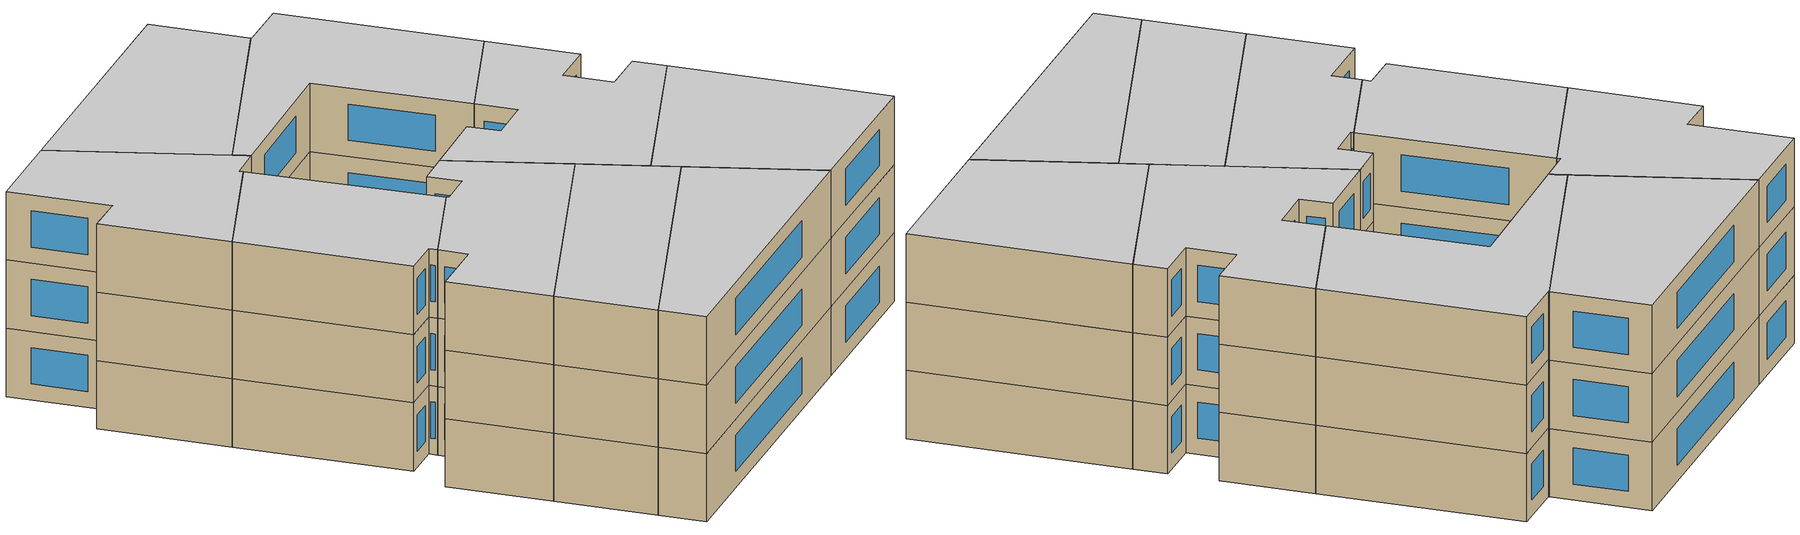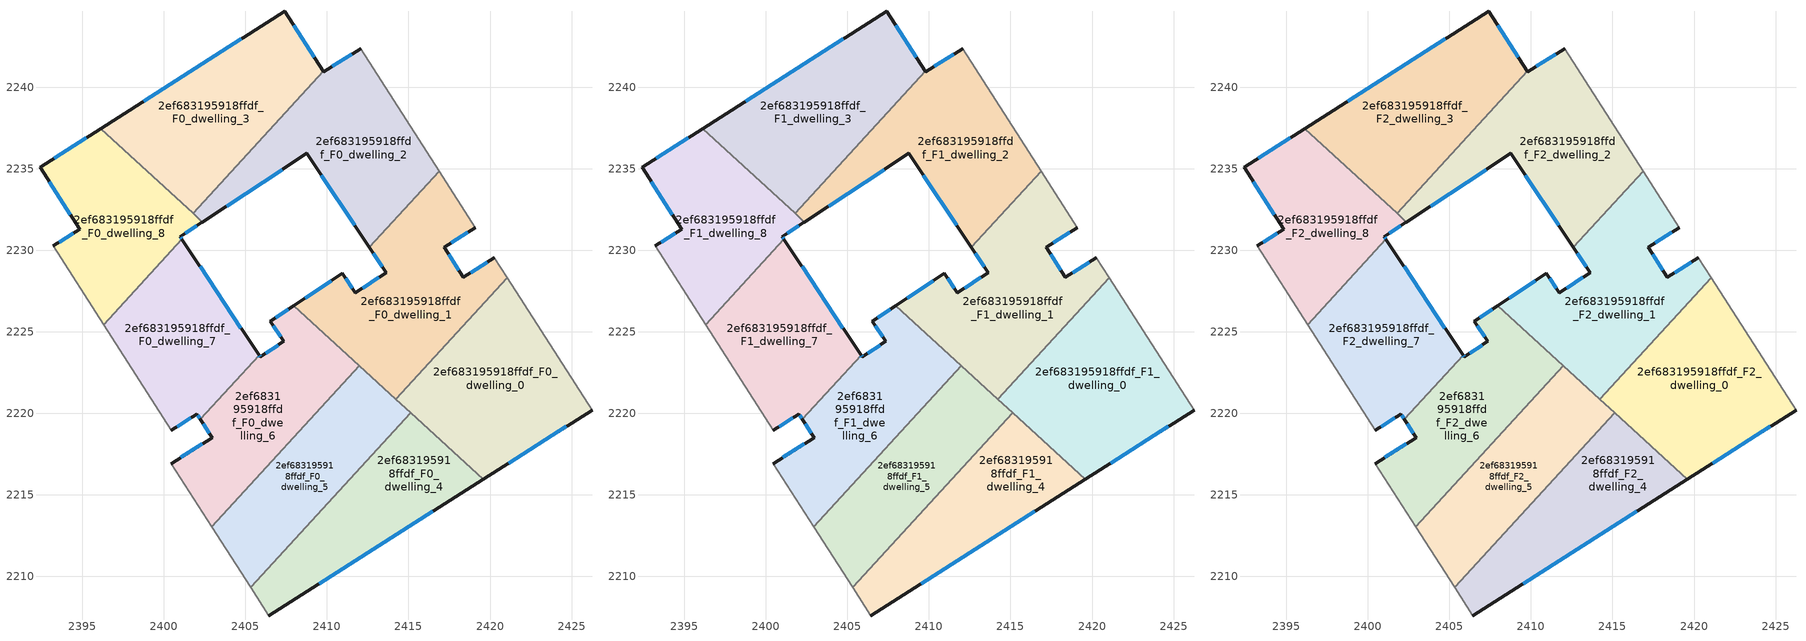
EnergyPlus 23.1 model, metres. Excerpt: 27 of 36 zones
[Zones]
2ef683195918ffdf_F0_dwelling_0
 floor ground (EU_floor_Construction): 2421.07,2228.31 2426.26,2220.2 2419.58,2215.95 2414.23,2220.86 z0
 wall outside (EU_wall_Construction): 2419.58,2215.95 2426.26,2220.2 z0:3
 wall to 2ef683195918ffdf_F0_dwelling_1 (EU_wall_Construction): 2421.07,2228.31 2414.23,2220.86 z0:3
 wall adiabatic (EU_wall_Construction): 2426.26,2220.2 2421.07,2228.31 z0:3
 wall to 2ef683195918ffdf_F0_dwelling_4 (EU_wall_Construction): 2415.14,2220.03 2419.58,2215.95 z0:3
 wall to 2ef683195918ffdf_F0_dwelling_5 (EU_wall_Construction): 2414.23,2220.86 2415.14,2220.03 z0:3
 window (EU_Window_Construction): 2421.15,2216.95 2424.69,2219.2 z0.7:2.3
2ef683195918ffdf_F0_dwelling_1
 floor ground (EU_floor_Construction): 2419.09,2231.39 2417.19,2230.18 2418.37,2228.34 2420.27,2229.55 2421.07,2228.31 2414.23,2220.86 2408.33,2226.27 2407.97,2226.61 2410.95,2228.58 2411.75,2227.38 2413.63,2228.62 2412.6,2230.17 2416.88,2234.84 z0
 wall outside (EU_wall_Construction): 2412.6,2230.17 2413.63,2228.62 2411.75,2227.38 2410.95,2228.58 2407.97,2226.61 / 2420.27,2229.55 2418.37,2228.34 2417.19,2230.18 2419.09,2231.39 z0:3
 wall to 2ef683195918ffdf_F0_dwelling_2 (EU_wall_Construction): 2416.88,2234.84 2412.6,2230.17 z0:3
 wall adiabatic (EU_wall_Construction): 2419.09,2231.39 2416.88,2234.84 / 2421.07,2228.31 2420.27,2229.55 z0:3
 wall to 2ef683195918ffdf_F0_dwelling_6 (EU_wall_Construction): 2408.33,2226.27 2411.98,2222.92 / 2407.97,2226.61 2408.32,2226.27 z0:3
 wall to 2ef683195918ffdf_F0_dwelling_5 (EU_wall_Construction): 2411.98,2222.92 2414.23,2220.86 z0:3
 window (EU_Window_Construction): 2410.25,2228.12 2408.67,2227.07 / 2411.56,2227.66 2411.14,2228.3 / 2413.19,2228.33 2412.19,2227.67 / 2412.84,2229.81 2413.38,2228.99 / 2417.64,2230.47 2418.64,2231.11 / 2418.1,2228.77 2417.47,2229.75 / 2419.83,2229.27 2418.82,2228.62 z0.7:2.3
2ef683195918ffdf_F0_dwelling_2
 floor ground (EU_floor_Construction): 2412.06,2242.37 2416.88,2234.84 2412.6,2230.17 2408.76,2235.95 2402.34,2231.71 2402.2,2231.88 2402.21,2231.88 2401.79,2232.26 2409.77,2240.97 2409.79,2240.94 z0
 wall outside (EU_wall_Construction): 2412.06,2242.37 2409.79,2240.94 2409.77,2240.97 / 2402.34,2231.71 2408.76,2235.95 2412.6,2230.17 z0:3
 wall to 2ef683195918ffdf_F0_dwelling_3 (EU_wall_Construction): 2409.77,2240.97 2401.79,2232.26 z0:3
 wall adiabatic (EU_wall_Construction): 2416.88,2234.84 2412.06,2242.37 z0:3
 wall to 2ef683195918ffdf_F0_dwelling_8 (EU_wall_Construction): 2402.2,2231.87 2402.34,2231.71 / 2401.79,2232.26 2402.21,2231.88 2402.2,2231.88 z0:3
 window (EU_Window_Construction): 2411.53,2242.04 2410.33,2241.28 / 2409.66,2234.59 2411.7,2231.53 / 2403.84,2232.71 2407.25,2234.96 z0.7:2.3
2ef683195918ffdf_F0_dwelling_3
 floor ground (EU_floor_Construction): 2407.41,2244.66 2409.77,2240.97 2401.79,2232.26 2396.11,2237.47 z0
 wall outside (EU_wall_Construction): 2409.77,2240.97 2407.41,2244.66 2396.11,2237.47 z0:3
 wall to 2ef683195918ffdf_F0_dwelling_8 (EU_wall_Construction): 2396.11,2237.47 2401.79,2232.27 z0:3
 window (EU_Window_Construction): 2404.76,2242.97 2398.77,2239.16 / 2409.22,2241.84 2407.96,2243.79 z0.7:2.3
2ef683195918ffdf_F0_dwelling_4
 floor ground (EU_floor_Construction): 2419.58,2215.95 2406.43,2207.59 2405.32,2209.32 2415.14,2220.03 z0
 wall outside (EU_wall_Construction): 2406.43,2207.59 2419.58,2215.95 z0:3
 wall adiabatic (EU_wall_Construction): 2405.32,2209.32 2406.43,2207.59 z0:3
 wall to 2ef683195918ffdf_F0_dwelling_5 (EU_wall_Construction): 2415.14,2220.03 2405.32,2209.32 z0:3
 window (EU_Window_Construction): 2409.52,2209.55 2416.5,2213.99 z0.7:2.3
2ef683195918ffdf_F0_dwelling_5
 floor ground (EU_floor_Construction): 2415.14,2220.03 2405.32,2209.32 2402.93,2213.05 2411.98,2222.92 z0
 wall adiabatic (EU_wall_Construction): 2402.93,2213.05 2405.32,2209.32 z0:3
 wall to 2ef683195918ffdf_F0_dwelling_6 (EU_wall_Construction): 2411.98,2222.92 2402.93,2213.05 z0:3
2ef683195918ffdf_F0_dwelling_6
 floor ground (EU_floor_Construction): 2411.98,2222.92 2402.93,2213.05 2400.45,2216.92 2402.95,2218.51 2402.23,2219.63 2405.84,2223.56 2405.9,2223.46 2407.34,2224.41 2406.52,2225.65 2407.96,2226.61 z0
 wall outside (EU_wall_Construction): 2407.96,2226.61 2406.52,2225.65 2407.34,2224.41 2405.9,2223.46 2405.84,2223.56 / 2402.23,2219.63 2402.95,2218.51 2400.45,2216.92 z0:3
 wall adiabatic (EU_wall_Construction): 2400.45,2216.92 2402.93,2213.05 z0:3
 wall to 2ef683195918ffdf_F0_dwelling_7 (EU_wall_Construction): 2405.84,2223.56 2402.23,2219.63 z0:3
 window (EU_Window_Construction): 2405.89,2223.48 2405.85,2223.53 / 2407,2224.19 2406.24,2223.68 / 2406.72,2225.36 2407.15,2224.7 / 2407.63,2226.38 2406.86,2225.88 / 2402.36,2218.14 2401.04,2217.29 / 2402.4,2219.37 2402.78,2218.78 z0.7:2.3
2ef683195918ffdf_F0_dwelling_7
 floor ground (EU_floor_Construction): 2401.1,2230.68 2405.84,2223.56 2402.23,2219.63 2402.03,2219.95 2400.45,2218.95 2396.29,2225.44 z0
 wall outside (EU_wall_Construction): 2405.84,2223.56 2401.1,2230.68 / 2400.45,2218.95 2402.03,2219.95 2402.23,2219.63 z0:3
 wall to 2ef683195918ffdf_F0_dwelling_8 (EU_wall_Construction): 2401.1,2230.68 2396.29,2225.44 z0:3
 wall adiabatic (EU_wall_Construction): 2396.29,2225.44 2400.45,2218.95 z0:3
 window (EU_Window_Construction): 2404.72,2225.23 2402.21,2229.01 / 2402.07,2219.87 2402.18,2219.7 / 2400.82,2219.19 2401.66,2219.72 z0.7:2.3
2ef683195918ffdf_F0_dwelling_8
 floor ground (EU_floor_Construction): 2402.21,2231.88 2402.2,2231.87 2402.33,2231.71 2401,2230.83 2401.1,2230.68 2396.29,2225.44 2393.2,2230.26 2394.83,2231.29 2392.4,2235.1 2396.11,2237.47 z0
 wall outside (EU_wall_Construction): 2401.1,2230.68 2401,2230.83 2402.33,2231.71 / 2396.11,2237.47 2392.4,2235.1 2394.83,2231.29 2393.2,2230.26 z0:3
 wall adiabatic (EU_wall_Construction): 2393.2,2230.26 2396.29,2225.44 z0:3
 window (EU_Window_Construction): 2401.31,2231.03 2402.02,2231.5 / 2401.08,2230.71 2401.02,2230.79 / 2394.45,2231.05 2393.58,2230.51 / 2392.97,2234.2 2394.26,2232.19 / 2395.24,2236.91 2393.27,2235.66 z0.7:2.3
2ef683195918ffdf_F1_dwelling_0
 floor to 2ef683195918ffdf_F0_dwelling_0 (EU_floor_Construction): 2421.07,2228.31 2426.26,2220.2 2419.58,2215.95 2414.23,2220.86 z3
 wall outside (EU_wall_Construction): 2419.58,2215.95 2426.26,2220.2 z3:6
 wall to 2ef683195918ffdf_F1_dwelling_1 (EU_wall_Construction): 2421.07,2228.31 2414.23,2220.86 z3:6
 wall adiabatic (EU_wall_Construction): 2426.26,2220.2 2421.07,2228.31 z3:6
 wall to 2ef683195918ffdf_F1_dwelling_4 (EU_wall_Construction): 2415.14,2220.03 2419.58,2215.95 z3:6
 wall to 2ef683195918ffdf_F1_dwelling_5 (EU_wall_Construction): 2414.23,2220.86 2415.14,2220.03 z3:6
 window (EU_Window_Construction): 2421.15,2216.95 2424.69,2219.2 z3.7:5.3
2ef683195918ffdf_F1_dwelling_1
 floor to 2ef683195918ffdf_F0_dwelling_1 (EU_floor_Construction): 2419.09,2231.39 2417.19,2230.18 2418.37,2228.34 2420.27,2229.55 2421.07,2228.31 2414.23,2220.86 2408.32,2226.27 2407.97,2226.61 2410.95,2228.58 2411.75,2227.38 2413.63,2228.62 2412.6,2230.17 2416.88,2234.84 z3
 wall outside (EU_wall_Construction): 2412.6,2230.17 2413.63,2228.62 2411.75,2227.38 2410.95,2228.58 2407.97,2226.61 / 2420.27,2229.55 2418.37,2228.34 2417.19,2230.18 2419.09,2231.39 z3:6
 wall to 2ef683195918ffdf_F1_dwelling_2 (EU_wall_Construction): 2416.88,2234.84 2412.6,2230.17 z3:6
 wall adiabatic (EU_wall_Construction): 2419.09,2231.39 2416.88,2234.84 / 2421.07,2228.31 2420.27,2229.55 z3:6
 wall to 2ef683195918ffdf_F1_dwelling_6 (EU_wall_Construction): 2408.33,2226.27 2411.98,2222.92 / 2407.97,2226.61 2408.32,2226.27 z3:6
 wall to 2ef683195918ffdf_F1_dwelling_5 (EU_wall_Construction): 2411.98,2222.92 2414.23,2220.86 z3:6
 window (EU_Window_Construction): 2410.25,2228.12 2408.67,2227.07 / 2411.56,2227.66 2411.14,2228.3 / 2413.19,2228.33 2412.19,2227.67 / 2412.84,2229.81 2413.38,2228.99 / 2417.64,2230.47 2418.64,2231.11 / 2418.1,2228.77 2417.47,2229.75 / 2419.83,2229.27 2418.82,2228.62 z3.7:5.3
2ef683195918ffdf_F1_dwelling_2
 floor to 2ef683195918ffdf_F0_dwelling_2 (EU_floor_Construction): 2412.06,2242.37 2416.88,2234.84 2412.6,2230.17 2408.76,2235.95 2402.34,2231.71 2402.2,2231.88 2402.21,2231.88 2401.79,2232.26 2409.77,2240.97 2409.79,2240.94 z3
 wall outside (EU_wall_Construction): 2412.06,2242.37 2409.79,2240.94 2409.77,2240.97 / 2402.34,2231.71 2408.76,2235.95 2412.6,2230.17 z3:6
 wall to 2ef683195918ffdf_F1_dwelling_3 (EU_wall_Construction): 2409.77,2240.97 2401.79,2232.26 z3:6
 wall adiabatic (EU_wall_Construction): 2416.88,2234.84 2412.06,2242.37 z3:6
 wall to 2ef683195918ffdf_F1_dwelling_8 (EU_wall_Construction): 2402.2,2231.87 2402.34,2231.71 / 2401.79,2232.26 2402.21,2231.88 2402.2,2231.88 z3:6
 window (EU_Window_Construction): 2411.53,2242.04 2410.33,2241.28 / 2409.66,2234.59 2411.7,2231.53 / 2403.84,2232.71 2407.25,2234.96 z3.7:5.3
2ef683195918ffdf_F1_dwelling_3
 floor to 2ef683195918ffdf_F0_dwelling_3 (EU_floor_Construction): 2407.41,2244.66 2409.77,2240.97 2401.79,2232.26 2396.11,2237.47 z3
 wall outside (EU_wall_Construction): 2409.77,2240.97 2407.41,2244.66 2396.11,2237.47 z3:6
 wall to 2ef683195918ffdf_F1_dwelling_8 (EU_wall_Construction): 2396.11,2237.47 2401.79,2232.27 z3:6
 window (EU_Window_Construction): 2404.76,2242.97 2398.77,2239.16 / 2409.22,2241.84 2407.96,2243.79 z3.7:5.3
2ef683195918ffdf_F1_dwelling_4
 floor to 2ef683195918ffdf_F0_dwelling_4 (EU_floor_Construction): 2419.58,2215.95 2406.43,2207.59 2405.32,2209.32 2415.14,2220.03 z3
 wall outside (EU_wall_Construction): 2406.43,2207.59 2419.58,2215.95 z3:6
 wall adiabatic (EU_wall_Construction): 2405.32,2209.32 2406.43,2207.59 z3:6
 wall to 2ef683195918ffdf_F1_dwelling_5 (EU_wall_Construction): 2415.14,2220.03 2405.32,2209.32 z3:6
 window (EU_Window_Construction): 2409.52,2209.55 2416.5,2213.99 z3.7:5.3
2ef683195918ffdf_F1_dwelling_5
 floor to 2ef683195918ffdf_F0_dwelling_5 (EU_floor_Construction): 2415.14,2220.03 2405.32,2209.32 2402.93,2213.05 2411.98,2222.92 z3
 wall adiabatic (EU_wall_Construction): 2402.93,2213.05 2405.32,2209.32 z3:6
 wall to 2ef683195918ffdf_F1_dwelling_6 (EU_wall_Construction): 2411.98,2222.92 2402.93,2213.05 z3:6
2ef683195918ffdf_F1_dwelling_6
 floor to 2ef683195918ffdf_F0_dwelling_6 (EU_floor_Construction): 2411.98,2222.92 2402.93,2213.05 2400.45,2216.92 2402.95,2218.51 2402.23,2219.63 2405.84,2223.56 2405.9,2223.46 2407.34,2224.41 2406.52,2225.65 2407.96,2226.61 z3
 wall outside (EU_wall_Construction): 2407.96,2226.61 2406.52,2225.65 2407.34,2224.41 2405.9,2223.46 2405.84,2223.56 / 2402.23,2219.63 2402.95,2218.51 2400.45,2216.92 z3:6
 wall adiabatic (EU_wall_Construction): 2400.45,2216.92 2402.93,2213.05 z3:6
 wall to 2ef683195918ffdf_F1_dwelling_7 (EU_wall_Construction): 2405.84,2223.56 2402.23,2219.63 z3:6
 window (EU_Window_Construction): 2405.89,2223.48 2405.85,2223.53 / 2407,2224.19 2406.24,2223.68 / 2406.72,2225.36 2407.15,2224.7 / 2407.63,2226.38 2406.86,2225.88 / 2402.36,2218.14 2401.04,2217.29 / 2402.4,2219.37 2402.78,2218.78 z3.7:5.3
2ef683195918ffdf_F1_dwelling_7
 floor to 2ef683195918ffdf_F0_dwelling_7 (EU_floor_Construction): 2401.1,2230.68 2405.84,2223.56 2402.23,2219.63 2402.03,2219.95 2400.45,2218.95 2396.29,2225.44 z3
 wall outside (EU_wall_Construction): 2405.84,2223.56 2401.1,2230.68 / 2400.45,2218.95 2402.03,2219.95 2402.23,2219.63 z3:6
 wall to 2ef683195918ffdf_F1_dwelling_8 (EU_wall_Construction): 2401.1,2230.68 2396.29,2225.44 z3:6
 wall adiabatic (EU_wall_Construction): 2396.29,2225.44 2400.45,2218.95 z3:6
 window (EU_Window_Construction): 2404.72,2225.23 2402.21,2229.01 / 2402.07,2219.87 2402.18,2219.7 / 2400.82,2219.19 2401.66,2219.72 z3.7:5.3
2ef683195918ffdf_F1_dwelling_8
 floor to 2ef683195918ffdf_F0_dwelling_8 (EU_floor_Construction): 2402.21,2231.88 2402.2,2231.87 2402.33,2231.71 2401,2230.83 2401.1,2230.68 2396.29,2225.44 2393.2,2230.26 2394.83,2231.29 2392.4,2235.1 2396.11,2237.47 z3
 wall outside (EU_wall_Construction): 2401.1,2230.68 2401,2230.83 2402.33,2231.71 / 2396.11,2237.47 2392.4,2235.1 2394.83,2231.29 2393.2,2230.26 z3:6
 wall adiabatic (EU_wall_Construction): 2393.2,2230.26 2396.29,2225.44 z3:6
 window (EU_Window_Construction): 2401.31,2231.03 2402.02,2231.5 / 2401.08,2230.71 2401.02,2230.79 / 2394.45,2231.05 2393.58,2230.51 / 2392.97,2234.2 2394.26,2232.19 / 2395.24,2236.91 2393.27,2235.66 z3.7:5.3
2ef683195918ffdf_F2_dwelling_0
 floor to 2ef683195918ffdf_F1_dwelling_0 (EU_floor_Construction): 2421.07,2228.31 2426.26,2220.2 2419.58,2215.95 2414.23,2220.86 z6
 wall outside (EU_wall_Construction): 2419.58,2215.95 2426.26,2220.2 z6:9
 wall to 2ef683195918ffdf_F2_dwelling_1 (EU_wall_Construction): 2421.07,2228.31 2414.23,2220.86 z6:9
 wall adiabatic (EU_wall_Construction): 2426.26,2220.2 2421.07,2228.31 z6:9
 wall to 2ef683195918ffdf_F2_dwelling_4 (EU_wall_Construction): 2415.14,2220.03 2419.58,2215.95 z6:9
 wall to 2ef683195918ffdf_F2_dwelling_5 (EU_wall_Construction): 2414.23,2220.86 2415.14,2220.03 z6:9
 window (EU_Window_Construction): 2421.15,2216.95 2424.69,2219.2 z6.7:8.3
 ceiling to 2ef683195918ffdf_F3_dwelling_0 (EU_floor_Construction): 2426.26,2220.2 2421.07,2228.31 2414.23,2220.86 2419.58,2215.95 z9
2ef683195918ffdf_F2_dwelling_1
 floor to 2ef683195918ffdf_F1_dwelling_1 (EU_floor_Construction): 2419.09,2231.39 2417.19,2230.18 2418.37,2228.34 2420.27,2229.55 2421.07,2228.31 2414.23,2220.86 2408.32,2226.27 2407.97,2226.61 2410.95,2228.58 2411.75,2227.38 2413.63,2228.62 2412.6,2230.17 2416.88,2234.84 z6
 wall outside (EU_wall_Construction): 2412.6,2230.17 2413.63,2228.62 2411.75,2227.38 2410.95,2228.58 2407.97,2226.61 / 2420.27,2229.55 2418.37,2228.34 2417.19,2230.18 2419.09,2231.39 z6:9
 wall to 2ef683195918ffdf_F2_dwelling_2 (EU_wall_Construction): 2416.88,2234.84 2412.6,2230.17 z6:9
 wall adiabatic (EU_wall_Construction): 2419.09,2231.39 2416.88,2234.84 / 2421.07,2228.31 2420.27,2229.55 z6:9
 wall to 2ef683195918ffdf_F2_dwelling_6 (EU_wall_Construction): 2408.33,2226.27 2411.98,2222.92 / 2407.97,2226.61 2408.32,2226.27 z6:9
 wall to 2ef683195918ffdf_F2_dwelling_5 (EU_wall_Construction): 2411.98,2222.92 2414.23,2220.86 z6:9
 window (EU_Window_Construction): 2410.25,2228.12 2408.67,2227.07 / 2411.56,2227.66 2411.14,2228.3 / 2413.19,2228.33 2412.19,2227.67 / 2412.84,2229.81 2413.38,2228.99 / 2417.64,2230.47 2418.64,2231.11 / 2418.1,2228.77 2417.47,2229.75 / 2419.83,2229.27 2418.82,2228.62 z6.7:8.3
 ceiling to 2ef683195918ffdf_F3_dwelling_1 (EU_floor_Construction): 2414.23,2220.86 2421.07,2228.31 2420.27,2229.55 2418.37,2228.34 2417.19,2230.18 2419.09,2231.39 2416.88,2234.84 2412.6,2230.17 2413.63,2228.62 2411.75,2227.38 2410.95,2228.58 2407.97,2226.61 2408.32,2226.27 z9
2ef683195918ffdf_F2_dwelling_2
 floor to 2ef683195918ffdf_F1_dwelling_2 (EU_floor_Construction): 2412.06,2242.37 2416.88,2234.84 2412.6,2230.17 2408.76,2235.95 2402.34,2231.71 2402.2,2231.88 2402.21,2231.88 2401.79,2232.26 2409.77,2240.97 2409.79,2240.94 z6
 wall outside (EU_wall_Construction): 2412.06,2242.37 2409.79,2240.94 2409.77,2240.97 / 2402.34,2231.71 2408.76,2235.95 2412.6,2230.17 z6:9
 wall to 2ef683195918ffdf_F2_dwelling_3 (EU_wall_Construction): 2409.77,2240.97 2401.79,2232.26 z6:9
 wall adiabatic (EU_wall_Construction): 2416.88,2234.84 2412.06,2242.37 z6:9
 wall to 2ef683195918ffdf_F2_dwelling_8 (EU_wall_Construction): 2402.2,2231.87 2402.34,2231.71 / 2401.79,2232.26 2402.21,2231.88 2402.2,2231.88 z6:9
 window (EU_Window_Construction): 2411.53,2242.04 2410.33,2241.28 / 2409.66,2234.59 2411.7,2231.53 / 2403.84,2232.71 2407.25,2234.96 z6.7:8.3
 ceiling to 2ef683195918ffdf_F3_dwelling_2 (EU_floor_Construction): 2412.6,2230.17 2416.88,2234.84 2412.06,2242.37 2409.79,2240.94 2409.77,2240.97 2401.79,2232.26 2402.21,2231.88 2402.2,2231.88 2402.34,2231.71 2408.76,2235.95 z9
2ef683195918ffdf_F2_dwelling_3
 floor to 2ef683195918ffdf_F1_dwelling_3 (EU_floor_Construction): 2407.41,2244.66 2409.77,2240.97 2401.79,2232.26 2396.11,2237.47 z6
 wall outside (EU_wall_Construction): 2409.77,2240.97 2407.41,2244.66 2396.11,2237.47 z6:9
 wall to 2ef683195918ffdf_F2_dwelling_8 (EU_wall_Construction): 2396.11,2237.47 2401.79,2232.27 z6:9
 window (EU_Window_Construction): 2404.76,2242.97 2398.77,2239.16 / 2409.22,2241.84 2407.96,2243.79 z6.7:8.3
 ceiling to 2ef683195918ffdf_F3_dwelling_3 (EU_floor_Construction): 2401.79,2232.26 2409.77,2240.97 2407.41,2244.66 2396.11,2237.47 z9
2ef683195918ffdf_F2_dwelling_4
 floor to 2ef683195918ffdf_F1_dwelling_4 (EU_floor_Construction): 2419.58,2215.95 2406.43,2207.59 2405.32,2209.32 2415.14,2220.03 z6
 wall outside (EU_wall_Construction): 2406.43,2207.59 2419.58,2215.95 z6:9
 wall adiabatic (EU_wall_Construction): 2405.32,2209.32 2406.43,2207.59 z6:9
 wall to 2ef683195918ffdf_F2_dwelling_5 (EU_wall_Construction): 2415.14,2220.03 2405.32,2209.32 z6:9
 window (EU_Window_Construction): 2409.52,2209.55 2416.5,2213.99 z6.7:8.3
 ceiling to 2ef683195918ffdf_F3_dwelling_4 (EU_floor_Construction): 2419.58,2215.95 2415.14,2220.03 2405.32,2209.32 2406.43,2207.59 z9
2ef683195918ffdf_F2_dwelling_5
 floor to 2ef683195918ffdf_F1_dwelling_5 (EU_floor_Construction): 2415.14,2220.03 2405.32,2209.32 2402.93,2213.05 2411.98,2222.92 z6
 wall adiabatic (EU_wall_Construction): 2402.93,2213.05 2405.32,2209.32 z6:9
 wall to 2ef683195918ffdf_F2_dwelling_6 (EU_wall_Construction): 2411.98,2222.92 2402.93,2213.05 z6:9
 ceiling to 2ef683195918ffdf_F3_dwelling_5 (EU_floor_Construction): 2405.32,2209.32 2415.14,2220.03 2411.98,2222.92 2402.93,2213.05 z9
2ef683195918ffdf_F2_dwelling_6
 floor to 2ef683195918ffdf_F1_dwelling_6 (EU_floor_Construction): 2411.98,2222.92 2402.93,2213.05 2400.45,2216.92 2402.95,2218.51 2402.23,2219.63 2405.84,2223.56 2405.9,2223.46 2407.34,2224.41 2406.52,2225.65 2407.96,2226.61 z6
 wall outside (EU_wall_Construction): 2407.96,2226.61 2406.52,2225.65 2407.34,2224.41 2405.9,2223.46 2405.84,2223.56 / 2402.23,2219.63 2402.95,2218.51 2400.45,2216.92 z6:9
 wall adiabatic (EU_wall_Construction): 2400.45,2216.92 2402.93,2213.05 z6:9
 wall to 2ef683195918ffdf_F2_dwelling_7 (EU_wall_Construction): 2405.84,2223.56 2402.23,2219.63 z6:9
 window (EU_Window_Construction): 2405.89,2223.48 2405.85,2223.53 / 2407,2224.19 2406.24,2223.68 / 2406.72,2225.36 2407.15,2224.7 / 2407.63,2226.38 2406.86,2225.88 / 2402.36,2218.14 2401.04,2217.29 / 2402.4,2219.37 2402.78,2218.78 z6.7:8.3
 ceiling to 2ef683195918ffdf_F3_dwelling_6 (EU_floor_Construction): 2402.93,2213.05 2411.98,2222.92 2407.96,2226.61 2406.52,2225.65 2407.34,2224.41 2405.9,2223.46 2405.84,2223.56 2402.23,2219.63 2402.95,2218.51 2400.45,2216.92 z9
2ef683195918ffdf_F2_dwelling_7
 floor to 2ef683195918ffdf_F1_dwelling_7 (EU_floor_Construction): 2401.1,2230.68 2405.84,2223.56 2402.23,2219.63 2402.03,2219.95 2400.45,2218.95 2396.29,2225.44 z6
 wall outside (EU_wall_Construction): 2405.84,2223.56 2401.1,2230.68 / 2400.45,2218.95 2402.03,2219.95 2402.23,2219.63 z6:9
 wall to 2ef683195918ffdf_F2_dwelling_8 (EU_wall_Construction): 2401.1,2230.68 2396.29,2225.44 z6:9
 wall adiabatic (EU_wall_Construction): 2396.29,2225.44 2400.45,2218.95 z6:9
 window (EU_Window_Construction): 2404.72,2225.23 2402.21,2229.01 / 2402.07,2219.87 2402.18,2219.7 / 2400.82,2219.19 2401.66,2219.72 z6.7:8.3
 ceiling to 2ef683195918ffdf_F3_dwelling_7 (EU_floor_Construction): 2402.23,2219.63 2405.84,2223.56 2401.1,2230.68 2396.29,2225.44 2400.45,2218.95 2402.03,2219.95 z9
2ef683195918ffdf_F2_dwelling_8
 floor to 2ef683195918ffdf_F1_dwelling_8 (EU_floor_Construction): 2402.21,2231.88 2402.2,2231.87 2402.33,2231.71 2401,2230.83 2401.1,2230.68 2396.29,2225.44 2393.2,2230.26 2394.83,2231.29 2392.4,2235.1 2396.11,2237.47 z6
 wall outside (EU_wall_Construction): 2401.1,2230.68 2401,2230.83 2402.33,2231.71 / 2396.11,2237.47 2392.4,2235.1 2394.83,2231.29 2393.2,2230.26 z6:9
 wall adiabatic (EU_wall_Construction): 2393.2,2230.26 2396.29,2225.44 z6:9
 window (EU_Window_Construction): 2401.31,2231.03 2402.02,2231.5 / 2401.08,2230.71 2401.02,2230.79 / 2394.45,2231.05 2393.58,2230.51 / 2392.97,2234.2 2394.26,2232.19 / 2395.24,2236.91 2393.27,2235.66 z6.7:8.3
 ceiling to 2ef683195918ffdf_F3_dwelling_8 (EU_floor_Construction): 2401.1,2230.68 2401,2230.83 2402.33,2231.71 2402.2,2231.87 2402.21,2231.88 2396.11,2237.47 2392.4,2235.1 2394.83,2231.29 2393.2,2230.26 2396.29,2225.44 z9
[Building]
EU S2 Campaign: North Axis=0; Terrain=City; Solar Distribution=FullExterior
[Site:Location]
Budapest.Ferenc.Liszt.Intl.AP: Latitude=47.437; Longitude=19.256; Time Zone=1; Elevation=185
[SizingPeriod:WeatherFileDays]
AnnualSizingPeriod: Begin Month=1; Begin Day of Month=1; End Month=12; End Day of Month=31; Day of Week for Start Day=Monday; Use Weather File Daylight Saving Period=No; Use Weather File Rain and Snow Indicators=No
[MATERIAL]
EU_InternalMass_Material: Roughness=MediumRough; Thickness=0.1; Conductivity=1; Density=1800; Specific Heat=900; Thermal Absorptance=0.9; Solar Absorptance=0.7; Visible Absorptance=0.7
[MATERIAL:NOMASS] Roughness=MediumRough; Thermal Absorptance=0.9; Solar Absorptance=0.7; Visible Absorptance=0.7
Name | Thermal Resistance
EU_wall_NoMass | 0.832559
EU_floor_NoMass | 0.872794
[WINDOWMATERIAL:SIMPLEGLAZINGSYSTEM]
EU_Window_SimpleGlazing: UFactor=2.79869; Solar Heat Gain Coefficient=0.75; Visible Transmittance=0.75
[CONSTRUCTION]
EU_wall_Construction: EU_wall_NoMass
EU_floor_Construction: EU_floor_NoMass
EU_Window_Construction: EU_Window_SimpleGlazing
EU_InternalMass_Construction: EU_InternalMass_Material
[ZONE] Type=1; Multiplier=1; Ceiling Height=autocalculate; Floor Area=autocalculate; Part of Total Floor Area=Yes
Name | Volume
2ef683195918ffdf_F0_dwelling_0; 2ef683195918ffdf_F1_dwelling_0; 2ef683195918ffdf_F2_dwelling_0 | 224.361
2ef683195918ffdf_F0_dwelling_1 | 230.327
2ef683195918ffdf_F1_dwelling_1; 2ef683195918ffdf_F2_dwelling_1 | 230.333
2ef683195918ffdf_F0_dwelling_2; 2ef683195918ffdf_F1_dwelling_2; 2ef683195918ffdf_F2_dwelling_2 | 218.388
2ef683195918ffdf_F0_dwelling_3; 2ef683195918ffdf_F1_dwelling_3; 2ef683195918ffdf_F2_dwelling_3 | 224.369
2ef683195918ffdf_F0_dwelling_4; 2ef683195918ffdf_F1_dwelling_4; 2ef683195918ffdf_F2_dwelling_4 | 179.471
2ef683195918ffdf_F0_dwelling_5; 2ef683195918ffdf_F1_dwelling_5; 2ef683195918ffdf_F2_dwelling_5 | 179.494
2ef683195918ffdf_F0_dwelling_6; 2ef683195918ffdf_F1_dwelling_6; 2ef683195918ffdf_F2_dwelling_6 | 183.298
2ef683195918ffdf_F0_dwelling_7; 2ef683195918ffdf_F1_dwelling_7; 2ef683195918ffdf_F2_dwelling_7 | 175.377
2ef683195918ffdf_F0_dwelling_8; 2ef683195918ffdf_F1_dwelling_8; 2ef683195918ffdf_F2_dwelling_8 | 179.764
[INTERNALMASS] Construction=EU_InternalMass_Construction
Name | Zone or ZoneList | Surface Area
2ef683195918ffdf_F0_dwelling_0_EU_InternalMass | 2ef683195918ffdf_F0_dwelling_0 | 74.7868
2ef683195918ffdf_F0_dwelling_1_EU_InternalMass | 2ef683195918ffdf_F0_dwelling_1 | 76.778
2ef683195918ffdf_F0_dwelling_2_EU_InternalMass | 2ef683195918ffdf_F0_dwelling_2 | 72.8017
2ef683195918ffdf_F0_dwelling_3_EU_InternalMass | 2ef683195918ffdf_F0_dwelling_3 | 74.7896
2ef683195918ffdf_F0_dwelling_4_EU_InternalMass | 2ef683195918ffdf_F0_dwelling_4 | 59.8238
2ef683195918ffdf_F0_dwelling_5_EU_InternalMass | 2ef683195918ffdf_F0_dwelling_5 | 59.8312
2ef683195918ffdf_F0_dwelling_6_EU_InternalMass | 2ef683195918ffdf_F0_dwelling_6 | 61.0975
2ef683195918ffdf_F0_dwelling_7_EU_InternalMass | 2ef683195918ffdf_F0_dwelling_7 | 58.4591
2ef683195918ffdf_F0_dwelling_8_EU_InternalMass | 2ef683195918ffdf_F0_dwelling_8 | 59.9217
2ef683195918ffdf_F1_dwelling_0_EU_InternalMass | 2ef683195918ffdf_F1_dwelling_0 | 74.7868
2ef683195918ffdf_F1_dwelling_1_EU_InternalMass | 2ef683195918ffdf_F1_dwelling_1 | 76.778
2ef683195918ffdf_F1_dwelling_2_EU_InternalMass | 2ef683195918ffdf_F1_dwelling_2 | 72.8017
2ef683195918ffdf_F1_dwelling_3_EU_InternalMass | 2ef683195918ffdf_F1_dwelling_3 | 74.7896
2ef683195918ffdf_F1_dwelling_4_EU_InternalMass | 2ef683195918ffdf_F1_dwelling_4 | 59.8238
2ef683195918ffdf_F1_dwelling_5_EU_InternalMass | 2ef683195918ffdf_F1_dwelling_5 | 59.8312
2ef683195918ffdf_F1_dwelling_6_EU_InternalMass | 2ef683195918ffdf_F1_dwelling_6 | 61.0975
2ef683195918ffdf_F1_dwelling_7_EU_InternalMass | 2ef683195918ffdf_F1_dwelling_7 | 58.4591
2ef683195918ffdf_F1_dwelling_8_EU_InternalMass | 2ef683195918ffdf_F1_dwelling_8 | 59.9217
2ef683195918ffdf_F2_dwelling_0_EU_InternalMass | 2ef683195918ffdf_F2_dwelling_0 | 74.7868
2ef683195918ffdf_F2_dwelling_1_EU_InternalMass | 2ef683195918ffdf_F2_dwelling_1 | 76.778
2ef683195918ffdf_F2_dwelling_2_EU_InternalMass | 2ef683195918ffdf_F2_dwelling_2 | 72.8017
2ef683195918ffdf_F2_dwelling_3_EU_InternalMass | 2ef683195918ffdf_F2_dwelling_3 | 74.7896
2ef683195918ffdf_F2_dwelling_4_EU_InternalMass | 2ef683195918ffdf_F2_dwelling_4 | 59.8238
2ef683195918ffdf_F2_dwelling_5_EU_InternalMass | 2ef683195918ffdf_F2_dwelling_5 | 59.8312
2ef683195918ffdf_F2_dwelling_6_EU_InternalMass | 2ef683195918ffdf_F2_dwelling_6 | 61.0975
2ef683195918ffdf_F2_dwelling_7_EU_InternalMass | 2ef683195918ffdf_F2_dwelling_7 | 58.4591
2ef683195918ffdf_F2_dwelling_8_EU_InternalMass | 2ef683195918ffdf_F2_dwelling_8 | 59.9217
[OTHEREQUIPMENT] Fuel Type=Electricity; Design Level Calculation Method=Watts/Area; Power per Zone Floor Area=1; Fraction Latent=0; Fraction Radiant=0; Fraction Lost=0; Carbon Dioxide Generation Rate=0; EndUse Subcategory=EU_Step8_InternalGains
Name | Zone or ZoneList or Space or SpaceList | Schedule
EU_Step8_InternalGain_2ef683195918ffdf_F0_dwelling_0_f000 | 2ef683195918ffdf_F0_dwelling_0 | EU_Step8_GainSchedule_2ef683195918ffdf_F0_dwelling_0_f000
EU_Step8_InternalGain_2ef683195918ffdf_F0_dwelling_1_f000 | 2ef683195918ffdf_F0_dwelling_1 | EU_Step8_GainSchedule_2ef683195918ffdf_F0_dwelling_1_f000
EU_Step8_InternalGain_2ef683195918ffdf_F0_dwelling_2_f000 | 2ef683195918ffdf_F0_dwelling_2 | EU_Step8_GainSchedule_2ef683195918ffdf_F0_dwelling_2_f000
EU_Step8_InternalGain_2ef683195918ffdf_F0_dwelling_3_f000 | 2ef683195918ffdf_F0_dwelling_3 | EU_Step8_GainSchedule_2ef683195918ffdf_F0_dwelling_3_f000
EU_Step8_InternalGain_2ef683195918ffdf_F0_dwelling_4_f000 | 2ef683195918ffdf_F0_dwelling_4 | EU_Step8_GainSchedule_2ef683195918ffdf_F0_dwelling_4_f000
EU_Step8_InternalGain_2ef683195918ffdf_F0_dwelling_5_f000 | 2ef683195918ffdf_F0_dwelling_5 | EU_Step8_GainSchedule_2ef683195918ffdf_F0_dwelling_5_f000
EU_Step8_InternalGain_2ef683195918ffdf_F0_dwelling_6_f000 | 2ef683195918ffdf_F0_dwelling_6 | EU_Step8_GainSchedule_2ef683195918ffdf_F0_dwelling_6_f000
EU_Step8_InternalGain_2ef683195918ffdf_F0_dwelling_7_f000 | 2ef683195918ffdf_F0_dwelling_7 | EU_Step8_GainSchedule_2ef683195918ffdf_F0_dwelling_7_f000
EU_Step8_InternalGain_2ef683195918ffdf_F0_dwelling_8_f000 | 2ef683195918ffdf_F0_dwelling_8 | EU_Step8_GainSchedule_2ef683195918ffdf_F0_dwelling_8_f000
EU_Step8_InternalGain_2ef683195918ffdf_F1_dwelling_0_f000 | 2ef683195918ffdf_F1_dwelling_0 | EU_Step8_GainSchedule_2ef683195918ffdf_F1_dwelling_0_f000
EU_Step8_InternalGain_2ef683195918ffdf_F1_dwelling_1_f000 | 2ef683195918ffdf_F1_dwelling_1 | EU_Step8_GainSchedule_2ef683195918ffdf_F1_dwelling_1_f000
EU_Step8_InternalGain_2ef683195918ffdf_F1_dwelling_2_f000 | 2ef683195918ffdf_F1_dwelling_2 | EU_Step8_GainSchedule_2ef683195918ffdf_F1_dwelling_2_f000
EU_Step8_InternalGain_2ef683195918ffdf_F1_dwelling_3_f000 | 2ef683195918ffdf_F1_dwelling_3 | EU_Step8_GainSchedule_2ef683195918ffdf_F1_dwelling_3_f000
EU_Step8_InternalGain_2ef683195918ffdf_F1_dwelling_4_f000 | 2ef683195918ffdf_F1_dwelling_4 | EU_Step8_GainSchedule_2ef683195918ffdf_F1_dwelling_4_f000
EU_Step8_InternalGain_2ef683195918ffdf_F1_dwelling_5_f000 | 2ef683195918ffdf_F1_dwelling_5 | EU_Step8_GainSchedule_2ef683195918ffdf_F1_dwelling_5_f000
EU_Step8_InternalGain_2ef683195918ffdf_F1_dwelling_6_f000 | 2ef683195918ffdf_F1_dwelling_6 | EU_Step8_GainSchedule_2ef683195918ffdf_F1_dwelling_6_f000
EU_Step8_InternalGain_2ef683195918ffdf_F1_dwelling_7_f000 | 2ef683195918ffdf_F1_dwelling_7 | EU_Step8_GainSchedule_2ef683195918ffdf_F1_dwelling_7_f000
EU_Step8_InternalGain_2ef683195918ffdf_F1_dwelling_8_f000 | 2ef683195918ffdf_F1_dwelling_8 | EU_Step8_GainSchedule_2ef683195918ffdf_F1_dwelling_8_f000
EU_Step8_InternalGain_2ef683195918ffdf_F2_dwelling_0_f000 | 2ef683195918ffdf_F2_dwelling_0 | EU_Step8_GainSchedule_2ef683195918ffdf_F2_dwelling_0_f000
EU_Step8_InternalGain_2ef683195918ffdf_F2_dwelling_1_f000 | 2ef683195918ffdf_F2_dwelling_1 | EU_Step8_GainSchedule_2ef683195918ffdf_F2_dwelling_1_f000
EU_Step8_InternalGain_2ef683195918ffdf_F2_dwelling_2_f000 | 2ef683195918ffdf_F2_dwelling_2 | EU_Step8_GainSchedule_2ef683195918ffdf_F2_dwelling_2_f000
EU_Step8_InternalGain_2ef683195918ffdf_F2_dwelling_3_f000 | 2ef683195918ffdf_F2_dwelling_3 | EU_Step8_GainSchedule_2ef683195918ffdf_F2_dwelling_3_f000
EU_Step8_InternalGain_2ef683195918ffdf_F2_dwelling_4_f000 | 2ef683195918ffdf_F2_dwelling_4 | EU_Step8_GainSchedule_2ef683195918ffdf_F2_dwelling_4_f000
EU_Step8_InternalGain_2ef683195918ffdf_F2_dwelling_5_f000 | 2ef683195918ffdf_F2_dwelling_5 | EU_Step8_GainSchedule_2ef683195918ffdf_F2_dwelling_5_f000
EU_Step8_InternalGain_2ef683195918ffdf_F2_dwelling_6_f000 | 2ef683195918ffdf_F2_dwelling_6 | EU_Step8_GainSchedule_2ef683195918ffdf_F2_dwelling_6_f000
EU_Step8_InternalGain_2ef683195918ffdf_F2_dwelling_7_f000 | 2ef683195918ffdf_F2_dwelling_7 | EU_Step8_GainSchedule_2ef683195918ffdf_F2_dwelling_7_f000
EU_Step8_InternalGain_2ef683195918ffdf_F2_dwelling_8_f000 | 2ef683195918ffdf_F2_dwelling_8 | EU_Step8_GainSchedule_2ef683195918ffdf_F2_dwelling_8_f000
[ZONEVENTILATION:DESIGNFLOWRATE] Schedule=EU_AlwaysOn; Design Flow Rate Calculation Method=AirChanges/Hour; Air Changes per Hour=0.475469; Ventilation Type=Natural; Fan Pressure Rise=0; Fan Total Efficiency=1; Constant Term Coefficient=1; Temperature Term Coefficient=0; Velocity Term Coefficient=0; Velocity Squared Term Coefficient=0; Minimum Indoor Temperature=-100; Maximum Indoor Temperature=100; Delta Temperature=-100; Minimum Outdoor Temperature=-100; Maximum Outdoor Temperature=100; Maximum Wind Speed=40
Name | Zone or ZoneList or Space or SpaceList
EU_ConstantAir_2ef683195918ffdf_F0_dwelling_0 | 2ef683195918ffdf_F0_dwelling_0
EU_ConstantAir_2ef683195918ffdf_F0_dwelling_1 | 2ef683195918ffdf_F0_dwelling_1
EU_ConstantAir_2ef683195918ffdf_F0_dwelling_2 | 2ef683195918ffdf_F0_dwelling_2
EU_ConstantAir_2ef683195918ffdf_F0_dwelling_3 | 2ef683195918ffdf_F0_dwelling_3
EU_ConstantAir_2ef683195918ffdf_F0_dwelling_4 | 2ef683195918ffdf_F0_dwelling_4
EU_ConstantAir_2ef683195918ffdf_F0_dwelling_5 | 2ef683195918ffdf_F0_dwelling_5
EU_ConstantAir_2ef683195918ffdf_F0_dwelling_6 | 2ef683195918ffdf_F0_dwelling_6
EU_ConstantAir_2ef683195918ffdf_F0_dwelling_7 | 2ef683195918ffdf_F0_dwelling_7
EU_ConstantAir_2ef683195918ffdf_F0_dwelling_8 | 2ef683195918ffdf_F0_dwelling_8
EU_ConstantAir_2ef683195918ffdf_F1_dwelling_0 | 2ef683195918ffdf_F1_dwelling_0
EU_ConstantAir_2ef683195918ffdf_F1_dwelling_1 | 2ef683195918ffdf_F1_dwelling_1
EU_ConstantAir_2ef683195918ffdf_F1_dwelling_2 | 2ef683195918ffdf_F1_dwelling_2
EU_ConstantAir_2ef683195918ffdf_F1_dwelling_3 | 2ef683195918ffdf_F1_dwelling_3
EU_ConstantAir_2ef683195918ffdf_F1_dwelling_4 | 2ef683195918ffdf_F1_dwelling_4
EU_ConstantAir_2ef683195918ffdf_F1_dwelling_5 | 2ef683195918ffdf_F1_dwelling_5
EU_ConstantAir_2ef683195918ffdf_F1_dwelling_6 | 2ef683195918ffdf_F1_dwelling_6
EU_ConstantAir_2ef683195918ffdf_F1_dwelling_7 | 2ef683195918ffdf_F1_dwelling_7
EU_ConstantAir_2ef683195918ffdf_F1_dwelling_8 | 2ef683195918ffdf_F1_dwelling_8
EU_ConstantAir_2ef683195918ffdf_F2_dwelling_0 | 2ef683195918ffdf_F2_dwelling_0
EU_ConstantAir_2ef683195918ffdf_F2_dwelling_1 | 2ef683195918ffdf_F2_dwelling_1
EU_ConstantAir_2ef683195918ffdf_F2_dwelling_2 | 2ef683195918ffdf_F2_dwelling_2
EU_ConstantAir_2ef683195918ffdf_F2_dwelling_3 | 2ef683195918ffdf_F2_dwelling_3
EU_ConstantAir_2ef683195918ffdf_F2_dwelling_4 | 2ef683195918ffdf_F2_dwelling_4
EU_ConstantAir_2ef683195918ffdf_F2_dwelling_5 | 2ef683195918ffdf_F2_dwelling_5
EU_ConstantAir_2ef683195918ffdf_F2_dwelling_6 | 2ef683195918ffdf_F2_dwelling_6
EU_ConstantAir_2ef683195918ffdf_F2_dwelling_7 | 2ef683195918ffdf_F2_dwelling_7
EU_ConstantAir_2ef683195918ffdf_F2_dwelling_8 | 2ef683195918ffdf_F2_dwelling_8
[HVACTEMPLATE:THERMOSTAT] Constant Heating Setpoint=20; Constant Cooling Setpoint=50
EU_HeatOnly_2ef683195918ffdf_F0_dwelling_0; EU_HeatOnly_2ef683195918ffdf_F0_dwelling_1; EU_HeatOnly_2ef683195918ffdf_F0_dwelling_2; EU_HeatOnly_2ef683195918ffdf_F0_dwelling_3; EU_HeatOnly_2ef683195918ffdf_F0_dwelling_4; EU_HeatOnly_2ef683195918ffdf_F0_dwelling_5; EU_HeatOnly_2ef683195918ffdf_F0_dwelling_6; EU_HeatOnly_2ef683195918ffdf_F0_dwelling_7; EU_HeatOnly_2ef683195918ffdf_F0_dwelling_8; EU_HeatOnly_2ef683195918ffdf_F1_dwelling_0; EU_HeatOnly_2ef683195918ffdf_F1_dwelling_1; EU_HeatOnly_2ef683195918ffdf_F1_dwelling_2; EU_HeatOnly_2ef683195918ffdf_F1_dwelling_3; EU_HeatOnly_2ef683195918ffdf_F1_dwelling_4; EU_HeatOnly_2ef683195918ffdf_F1_dwelling_5; EU_HeatOnly_2ef683195918ffdf_F1_dwelling_6; EU_HeatOnly_2ef683195918ffdf_F1_dwelling_7; EU_HeatOnly_2ef683195918ffdf_F1_dwelling_8; EU_HeatOnly_2ef683195918ffdf_F2_dwelling_0; EU_HeatOnly_2ef683195918ffdf_F2_dwelling_1; EU_HeatOnly_2ef683195918ffdf_F2_dwelling_2; EU_HeatOnly_2ef683195918ffdf_F2_dwelling_3; EU_HeatOnly_2ef683195918ffdf_F2_dwelling_4; EU_HeatOnly_2ef683195918ffdf_F2_dwelling_5; EU_HeatOnly_2ef683195918ffdf_F2_dwelling_6; EU_HeatOnly_2ef683195918ffdf_F2_dwelling_7; EU_HeatOnly_2ef683195918ffdf_F2_dwelling_8; EU_HeatOnly_2ef683195918ffdf_F3_dwelling_0; EU_HeatOnly_2ef683195918ffdf_F3_dwelling_1; EU_HeatOnly_2ef683195918ffdf_F3_dwelling_2; EU_HeatOnly_2ef683195918ffdf_F3_dwelling_3; EU_HeatOnly_2ef683195918ffdf_F3_dwelling_4; EU_HeatOnly_2ef683195918ffdf_F3_dwelling_5; EU_HeatOnly_2ef683195918ffdf_F3_dwelling_6; EU_HeatOnly_2ef683195918ffdf_F3_dwelling_7; EU_HeatOnly_2ef683195918ffdf_F3_dwelling_8
[HVACTEMPLATE:ZONE:IDEALLOADSAIRSYSTEM] System Availability Schedule=EU_AlwaysOn; Maximum Heating Supply Air Temperature=50; Minimum Cooling Supply Air Temperature=13; Maximum Heating Supply Air Humidity Ratio=0.0156; Minimum Cooling Supply Air Humidity Ratio=0.0077; Heating Limit=NoLimit; Cooling Limit=NoLimit; Heating Availability Schedule=EU_AlwaysOn; Cooling Availability Schedule=EU_CoolingOff; Dehumidification Control Type=ConstantSensibleHeatRatio; Cooling Sensible Heat Ratio=0.7; Dehumidification Setpoint=60; Humidification Control Type=None; Humidification Setpoint=30; Outdoor Air Method=None; Outdoor Air Flow Rate per Person=0.00944; Outdoor Air Flow Rate per Zone Floor Area=0; Outdoor Air Flow Rate per Zone=0; Demand Controlled Ventilation Type=None; Outdoor Air Economizer Type=NoEconomizer; Heat Recovery Type=None; Sensible Heat Recovery Effectiveness=0.7; Latent Heat Recovery Effectiveness=0.65
Name | Template Thermostat
2ef683195918ffdf_F0_dwelling_0 | EU_HeatOnly_2ef683195918ffdf_F0_dwelling_0
2ef683195918ffdf_F0_dwelling_1 | EU_HeatOnly_2ef683195918ffdf_F0_dwelling_1
2ef683195918ffdf_F0_dwelling_2 | EU_HeatOnly_2ef683195918ffdf_F0_dwelling_2
2ef683195918ffdf_F0_dwelling_3 | EU_HeatOnly_2ef683195918ffdf_F0_dwelling_3
2ef683195918ffdf_F0_dwelling_4 | EU_HeatOnly_2ef683195918ffdf_F0_dwelling_4
2ef683195918ffdf_F0_dwelling_5 | EU_HeatOnly_2ef683195918ffdf_F0_dwelling_5
2ef683195918ffdf_F0_dwelling_6 | EU_HeatOnly_2ef683195918ffdf_F0_dwelling_6
2ef683195918ffdf_F0_dwelling_7 | EU_HeatOnly_2ef683195918ffdf_F0_dwelling_7
2ef683195918ffdf_F0_dwelling_8 | EU_HeatOnly_2ef683195918ffdf_F0_dwelling_8
2ef683195918ffdf_F1_dwelling_0 | EU_HeatOnly_2ef683195918ffdf_F1_dwelling_0
2ef683195918ffdf_F1_dwelling_1 | EU_HeatOnly_2ef683195918ffdf_F1_dwelling_1
2ef683195918ffdf_F1_dwelling_2 | EU_HeatOnly_2ef683195918ffdf_F1_dwelling_2
2ef683195918ffdf_F1_dwelling_3 | EU_HeatOnly_2ef683195918ffdf_F1_dwelling_3
2ef683195918ffdf_F1_dwelling_4 | EU_HeatOnly_2ef683195918ffdf_F1_dwelling_4
2ef683195918ffdf_F1_dwelling_5 | EU_HeatOnly_2ef683195918ffdf_F1_dwelling_5
2ef683195918ffdf_F1_dwelling_6 | EU_HeatOnly_2ef683195918ffdf_F1_dwelling_6
2ef683195918ffdf_F1_dwelling_7 | EU_HeatOnly_2ef683195918ffdf_F1_dwelling_7
2ef683195918ffdf_F1_dwelling_8 | EU_HeatOnly_2ef683195918ffdf_F1_dwelling_8
2ef683195918ffdf_F2_dwelling_0 | EU_HeatOnly_2ef683195918ffdf_F2_dwelling_0
2ef683195918ffdf_F2_dwelling_1 | EU_HeatOnly_2ef683195918ffdf_F2_dwelling_1
2ef683195918ffdf_F2_dwelling_2 | EU_HeatOnly_2ef683195918ffdf_F2_dwelling_2
2ef683195918ffdf_F2_dwelling_3 | EU_HeatOnly_2ef683195918ffdf_F2_dwelling_3
2ef683195918ffdf_F2_dwelling_4 | EU_HeatOnly_2ef683195918ffdf_F2_dwelling_4
2ef683195918ffdf_F2_dwelling_5 | EU_HeatOnly_2ef683195918ffdf_F2_dwelling_5
2ef683195918ffdf_F2_dwelling_6 | EU_HeatOnly_2ef683195918ffdf_F2_dwelling_6
2ef683195918ffdf_F2_dwelling_7 | EU_HeatOnly_2ef683195918ffdf_F2_dwelling_7
2ef683195918ffdf_F2_dwelling_8 | EU_HeatOnly_2ef683195918ffdf_F2_dwelling_8
[SIZING:ZONE] Zone Cooling Design Supply Air Temperature Input Method=SupplyAirTemperature; Zone Cooling Design Supply Air Temperature=13; Zone Heating Design Supply Air Temperature Input Method=SupplyAirTemperature; Zone Heating Design Supply Air Temperature=50; Zone Cooling Design Supply Air Humidity Ratio=0.008; Zone Heating Design Supply Air Humidity Ratio=0.008; Cooling Design Air Flow Method=DesignDay; Cooling Design Air Flow Rate=0; Cooling Minimum Air Flow per Zone Floor Area=0.000762; Cooling Minimum Air Flow=0; Cooling Minimum Air Flow Fraction=0.2; Heating Design Air Flow Method=DesignDay; Heating Design Air Flow Rate=0; Heating Maximum Air Flow per Zone Floor Area=0.002032; Heating Maximum Air Flow=0.141576; Heating Maximum Air Flow Fraction=0.3; Account for Dedicated Outdoor Air System=No; Dedicated Outdoor Air System Control Strategy=NeutralSupplyAir; Dedicated Outdoor Air Low Setpoint Temperature for Design=autosize; Dedicated Outdoor Air High Setpoint Temperature for Design=autosize; Zone Load Sizing Method=Sensible Load Only No Latent Load; Zone Latent Cooling Design Supply Air Humidity Ratio Input Method=HumidityRatioDifference; Zone Cooling Design Supply Air Humidity Ratio Difference=0.005; Zone Latent Heating Design Supply Air Humidity Ratio Input Method=HumidityRatioDifference; Zone Humidification Design Supply Air Humidity Ratio Difference=0.005
2ef683195918ffdf_F0_dwelling_0; 2ef683195918ffdf_F0_dwelling_1; 2ef683195918ffdf_F0_dwelling_2; 2ef683195918ffdf_F0_dwelling_3; 2ef683195918ffdf_F0_dwelling_4; 2ef683195918ffdf_F0_dwelling_5; 2ef683195918ffdf_F0_dwelling_6; 2ef683195918ffdf_F0_dwelling_7; 2ef683195918ffdf_F0_dwelling_8; 2ef683195918ffdf_F1_dwelling_0; 2ef683195918ffdf_F1_dwelling_1; 2ef683195918ffdf_F1_dwelling_2; 2ef683195918ffdf_F1_dwelling_3; 2ef683195918ffdf_F1_dwelling_4; 2ef683195918ffdf_F1_dwelling_5; 2ef683195918ffdf_F1_dwelling_6; 2ef683195918ffdf_F1_dwelling_7; 2ef683195918ffdf_F1_dwelling_8; 2ef683195918ffdf_F2_dwelling_0; 2ef683195918ffdf_F2_dwelling_1; 2ef683195918ffdf_F2_dwelling_2; 2ef683195918ffdf_F2_dwelling_3; 2ef683195918ffdf_F2_dwelling_4; 2ef683195918ffdf_F2_dwelling_5; 2ef683195918ffdf_F2_dwelling_6; 2ef683195918ffdf_F2_dwelling_7; 2ef683195918ffdf_F2_dwelling_8
[SCHEDULE:CONSTANT]
Name | Hourly Value
EU_AlwaysOn | 1
EU_CoolingOff | 0
[SCHEDULE:FILE] Column Number=1; Rows to Skip at Top=0; Number of Hours of Data=8760; Column Separator=Comma; Interpolate to Timestep=No; Minutes per Item=60; Adjust Schedule for Daylight Savings=Yes
Name | File
EU_Step8_GainSchedule_2ef683195918ffdf_F0_dwelling_0_f000 | ../../schedules/2ef683195918ffdf/2ef683195918ffdf_F0_dwelling_0_f000_gain.csv
EU_Step8_GainSchedule_2ef683195918ffdf_F0_dwelling_1_f000 | ../../schedules/2ef683195918ffdf/2ef683195918ffdf_F0_dwelling_1_f000_gain.csv
EU_Step8_GainSchedule_2ef683195918ffdf_F0_dwelling_2_f000 | ../../schedules/2ef683195918ffdf/2ef683195918ffdf_F0_dwelling_2_f000_gain.csv
EU_Step8_GainSchedule_2ef683195918ffdf_F0_dwelling_3_f000 | ../../schedules/2ef683195918ffdf/2ef683195918ffdf_F0_dwelling_3_f000_gain.csv
EU_Step8_GainSchedule_2ef683195918ffdf_F0_dwelling_4_f000 | ../../schedules/2ef683195918ffdf/2ef683195918ffdf_F0_dwelling_4_f000_gain.csv
EU_Step8_GainSchedule_2ef683195918ffdf_F0_dwelling_5_f000 | ../../schedules/2ef683195918ffdf/2ef683195918ffdf_F0_dwelling_5_f000_gain.csv
EU_Step8_GainSchedule_2ef683195918ffdf_F0_dwelling_6_f000 | ../../schedules/2ef683195918ffdf/2ef683195918ffdf_F0_dwelling_6_f000_gain.csv
EU_Step8_GainSchedule_2ef683195918ffdf_F0_dwelling_7_f000 | ../../schedules/2ef683195918ffdf/2ef683195918ffdf_F0_dwelling_7_f000_gain.csv
EU_Step8_GainSchedule_2ef683195918ffdf_F0_dwelling_8_f000 | ../../schedules/2ef683195918ffdf/2ef683195918ffdf_F0_dwelling_8_f000_gain.csv
EU_Step8_GainSchedule_2ef683195918ffdf_F1_dwelling_0_f000 | ../../schedules/2ef683195918ffdf/2ef683195918ffdf_F1_dwelling_0_f000_gain.csv
EU_Step8_GainSchedule_2ef683195918ffdf_F1_dwelling_1_f000 | ../../schedules/2ef683195918ffdf/2ef683195918ffdf_F1_dwelling_1_f000_gain.csv
EU_Step8_GainSchedule_2ef683195918ffdf_F1_dwelling_2_f000 | ../../schedules/2ef683195918ffdf/2ef683195918ffdf_F1_dwelling_2_f000_gain.csv
EU_Step8_GainSchedule_2ef683195918ffdf_F1_dwelling_3_f000 | ../../schedules/2ef683195918ffdf/2ef683195918ffdf_F1_dwelling_3_f000_gain.csv
EU_Step8_GainSchedule_2ef683195918ffdf_F1_dwelling_4_f000 | ../../schedules/2ef683195918ffdf/2ef683195918ffdf_F1_dwelling_4_f000_gain.csv
EU_Step8_GainSchedule_2ef683195918ffdf_F1_dwelling_5_f000 | ../../schedules/2ef683195918ffdf/2ef683195918ffdf_F1_dwelling_5_f000_gain.csv
EU_Step8_GainSchedule_2ef683195918ffdf_F1_dwelling_6_f000 | ../../schedules/2ef683195918ffdf/2ef683195918ffdf_F1_dwelling_6_f000_gain.csv
EU_Step8_GainSchedule_2ef683195918ffdf_F1_dwelling_7_f000 | ../../schedules/2ef683195918ffdf/2ef683195918ffdf_F1_dwelling_7_f000_gain.csv
EU_Step8_GainSchedule_2ef683195918ffdf_F1_dwelling_8_f000 | ../../schedules/2ef683195918ffdf/2ef683195918ffdf_F1_dwelling_8_f000_gain.csv
EU_Step8_GainSchedule_2ef683195918ffdf_F2_dwelling_0_f000 | ../../schedules/2ef683195918ffdf/2ef683195918ffdf_F2_dwelling_0_f000_gain.csv
EU_Step8_GainSchedule_2ef683195918ffdf_F2_dwelling_1_f000 | ../../schedules/2ef683195918ffdf/2ef683195918ffdf_F2_dwelling_1_f000_gain.csv
EU_Step8_GainSchedule_2ef683195918ffdf_F2_dwelling_2_f000 | ../../schedules/2ef683195918ffdf/2ef683195918ffdf_F2_dwelling_2_f000_gain.csv
EU_Step8_GainSchedule_2ef683195918ffdf_F2_dwelling_3_f000 | ../../schedules/2ef683195918ffdf/2ef683195918ffdf_F2_dwelling_3_f000_gain.csv
EU_Step8_GainSchedule_2ef683195918ffdf_F2_dwelling_4_f000 | ../../schedules/2ef683195918ffdf/2ef683195918ffdf_F2_dwelling_4_f000_gain.csv
EU_Step8_GainSchedule_2ef683195918ffdf_F2_dwelling_5_f000 | ../../schedules/2ef683195918ffdf/2ef683195918ffdf_F2_dwelling_5_f000_gain.csv
EU_Step8_GainSchedule_2ef683195918ffdf_F2_dwelling_6_f000 | ../../schedules/2ef683195918ffdf/2ef683195918ffdf_F2_dwelling_6_f000_gain.csv
EU_Step8_GainSchedule_2ef683195918ffdf_F2_dwelling_7_f000 | ../../schedules/2ef683195918ffdf/2ef683195918ffdf_F2_dwelling_7_f000_gain.csv
EU_Step8_GainSchedule_2ef683195918ffdf_F2_dwelling_8_f000 | ../../schedules/2ef683195918ffdf/2ef683195918ffdf_F2_dwelling_8_f000_gain.csv
